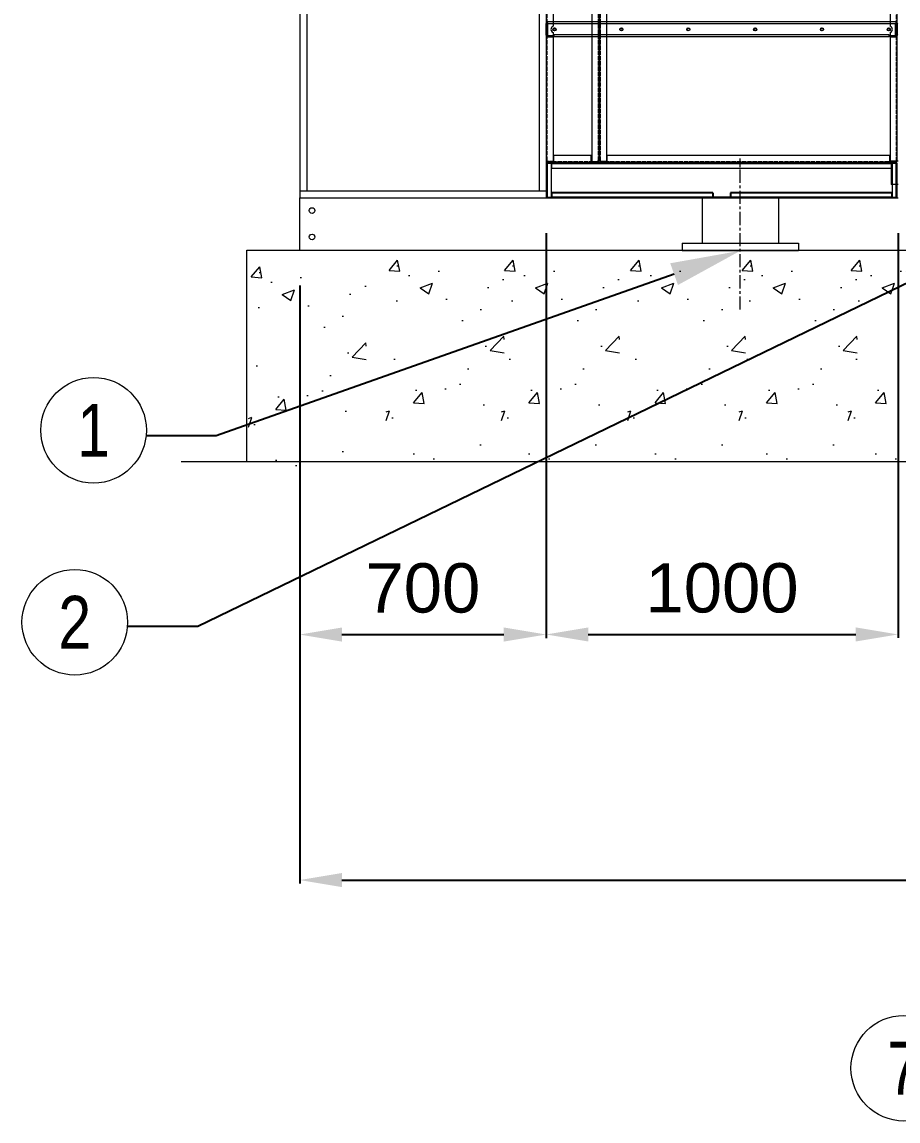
# Model space of a CAD drawing. Header units: millimetres. Extents: x -662582 to 33115, y -140469 to 24125.
# Drawn here: x 10524 to 13013, y 7188 to 10310 of the extents above; entities that cross this region are included whole.
import ezdxf
from ezdxf import colors
from ezdxf.entities.mleader import LeaderData, LeaderLine
from ezdxf.enums import TextEntityAlignment as Align
from ezdxf.math import Vec2, Vec3

# ---------------------------------------------------------------- set-up
doc = ezdxf.new("R2010")
doc.units = ezdxf.units.MM
doc.linetypes.add('CENTER', pattern=[2, 1.25, -0.25, 0.25, -0.25])
doc.linetypes.add('DASHED', pattern=[15, 12, -3])
for name, color, linetype in [('center', 1, 'CENTER'), ('냉각탑_dim', 1, 'Continuous'), ('냉각탑_text', 3, 'Continuous'), ('냉각탑_기초', 23, 'Continuous')]:
    doc.layers.add(name, color=color, linetype=linetype)
doc.styles.get("Standard").update_dxf_attribs({"font": 'arial.ttf'})
doc.dimstyles.new('1.40', dxfattribs={"dimscale": 20, "dimtxt": 1.5, "dimasz": 1, "dimexe": 0.5, "dimexo": 0.5, "dimgap": 0.5, "dimtad": 1, "dimdec": 0, "dimzin": 0, "dimdsep": 46, "dimtxsty": 'Standard', "dimcen": 0, "dimclrd": 2, "dimclre": 2, "dimclrt": 3, "dimadec": 0, "dimazin": 0, "dimtfac": 1, "dimtdec": 0, "dimtmove": 0, "dimatfit": 0, "dimfxl": 1, "dimtolj": 1, "dimtzin": 0, "dimlwd": -1, "dimlwe": -1, "dimarcsym": 0})

# ---------------------------------------------------------------- blocks, each defined once
blk = doc.blocks.new('*D446')
at = {"color": 2, "transparency": 16777216}
for p, q in [((12013.2, 9710.4), (12013.2, 8560.1)), ((11313.2, 9562.1), (11313.2, 8560.1)), ((11433.2, 8570.1), (11893.2, 8570.1))]:
    blk.add_line(p, q, dxfattribs=at)
for points in [[(11433.2, 8590.1), (11433.2, 8550.1), (11313.2, 8570.1)], [(11893.2, 8590.1), (11893.2, 8550.1), (12013.2, 8570.1)]]:
    blk.add_solid(points, dxfattribs=at)
at = {"layer": 'Defpoints', "color": 0, "transparency": 16777216}
for p in [(12013.2, 9810.4), (11313.2, 9662.1), (12013.2, 8570.1)]:
    blk.add_point(p, dxfattribs=at)
at = {"color": 3, "lineweight": 20, "transparency": 16777216, "insert": (11663.2, 8701.6), "char_height": 140, "attachment_point": 5}
blk.add_mtext('\\A1;700', dxfattribs=at)
blk = doc.blocks.new('*D447')
at = {"color": 2, "transparency": 16777216}
for p, q in [((12013.2, 9710.4), (12013.2, 8560.3)), ((13013.2, 9710.4), (13013.2, 8560.3)), ((12133.2, 8570.3), (12893.2, 8570.3))]:
    blk.add_line(p, q, dxfattribs=at)
for points in [[(12133.2, 8590.3), (12133.2, 8550.3), (12013.2, 8570.3)], [(12893.2, 8590.3), (12893.2, 8550.3), (13013.2, 8570.3)]]:
    blk.add_solid(points, dxfattribs=at)
at = {"layer": 'Defpoints', "color": 0, "transparency": 16777216}
for p in [(12013.2, 9810.4), (13013.2, 9810.4), (13013.2, 8570.3)]:
    blk.add_point(p, dxfattribs=at)
at = {"color": 3, "lineweight": 20, "transparency": 16777216, "insert": (12513.2, 8701.8), "char_height": 140, "attachment_point": 5}
blk.add_mtext('\\A1;1000', dxfattribs=at)
blk = doc.blocks.new('*D452')
at = {"color": 2, "transparency": 16777216}
for p, q in [((11313.2, 9562.1), (11313.2, 7862.6)), ((19513.2, 9562.1), (19513.2, 7862.6)), ((11433.2, 7872.6), (19393.2, 7872.6))]:
    blk.add_line(p, q, dxfattribs=at)
for points in [[(11433.2, 7892.6), (11433.2, 7852.6), (11313.2, 7872.6)], [(19393.2, 7892.6), (19393.2, 7852.6), (19513.2, 7872.6)]]:
    blk.add_solid(points, dxfattribs=at)
at = {"layer": 'Defpoints', "color": 0, "transparency": 16777216}
for p in [(11313.2, 9662.1), (19513.2, 9662.1), (19513.2, 7872.6)]:
    blk.add_point(p, dxfattribs=at)
at = {"color": 3, "lineweight": 20, "transparency": 16777216, "insert": (15413.2, 8004.1), "char_height": 140, "attachment_point": 5}
blk.add_mtext('\\A1;8200', dxfattribs=at)
blk = doc.blocks.new('485689')
at = {"color": 7, "lineweight": 13, "ltscale": 0.486}
for p, q in [((183525.3, 30767.5), (183525.3, 30864.7)), ((183528.1, 30767.5), (183528.1, 30864.7)), ((184520.5, 30864.7), (184520.5, 30767.5)), ((184523.3, 30864.7), (184523.3, 30767.5))]:
    blk.add_line(p, q, dxfattribs=at)
at = {"color": 7, "lineweight": 13, "ltscale": 0.014}
for p, q in [((183528.1, 30864.7), (183525.3, 30864.7)), ((183541.9, 30863.3), (183541.9, 30866.1)), ((184506.7, 30863.3), (184506.7, 30866.1)), ((184520.5, 30864.7), (184523.3, 30864.7)), ((183528.1, 30767.5), (183525.3, 30767.5)), ((183541.9, 30768.9), (183541.9, 30766.1)), ((184506.7, 30768.9), (184506.7, 30766.1)), ((184520.5, 30767.5), (184523.3, 30767.5))]:
    blk.add_line(p, q, dxfattribs=at)
at = {"color": 7, "lineweight": 13, "ltscale": 0.004}
for p, q in [((183526.9, 30866.1), (183527.7, 30866.1)), ((184520.9, 30866.1), (184521.7, 30866.1)), ((183527.7, 30766.1), (183526.9, 30766.1)), ((184521.7, 30766.1), (184520.9, 30766.1))]:
    blk.add_line(p, q, dxfattribs=at)
at = {"color": 7, "lineweight": 13, "ltscale": 0.007}
for p, q in [((183526.9, 30864.7), (183526.9, 30866.1)), ((183527.7, 30866.1), (183527.7, 30864.7)), ((184520.9, 30864.7), (184520.9, 30866.1)), ((184521.7, 30864.7), (184521.7, 30866.1)), ((183526.9, 30766.1), (183526.9, 30767.5)), ((183527.7, 30766.1), (183527.7, 30767.5)), ((184520.9, 30767.5), (184520.9, 30766.1)), ((184521.7, 30766.1), (184521.7, 30767.5))]:
    blk.add_line(p, q, dxfattribs=at)
at = {"color": 7, "lineweight": 13, "ltscale": 0.071}
for p, q in [((183541.9, 30866.1), (183527.7, 30866.1)), ((184520.9, 30866.1), (184506.7, 30866.1)), ((183527.7, 30766.1), (183541.9, 30766.1)), ((184506.7, 30766.1), (184520.9, 30766.1))]:
    blk.add_line(p, q, dxfattribs=at)
at = {"color": 7, "lineweight": 13, "ltscale": 0.061}
for p, q in [((183540.3, 30864.7), (183528.1, 30864.7)), ((183541.9, 30863.3), (183541.9, 30851.1)), ((184506.7, 30851.1), (184506.7, 30863.3)), ((184520.5, 30864.7), (184508.3, 30864.7)), ((183528.1, 30767.5), (183540.3, 30767.5)), ((184508.3, 30767.5), (184520.5, 30767.5))]:
    blk.add_line(p, q, dxfattribs=at)
at = {"color": 7, "lineweight": 13, "ltscale": 0.366205}
for p, q in [((183540.3, 30864.7), (183540.3, 30768.9)), ((184508.3, 30781.1), (184508.3, 30864.7))]:
    blk.add_line(p, q, dxfattribs=at)
at = {"color": 7, "lineweight": 13, "ltscale": 0.008}
for p, q in [((183540.3, 30864.5), (183541.9, 30864.5)), ((183540.3, 30863.3), (183541.9, 30863.3)), ((184506.7, 30866.1), (184506.7, 30864.5)), ((184506.7, 30864.5), (184508.3, 30864.5)), ((184506.7, 30863.3), (184508.3, 30863.3)), ((183541.9, 30768.9), (183540.3, 30768.9)), ((183541.9, 30767.7), (183540.3, 30767.7)), ((184508.3, 30768.9), (184506.7, 30768.9)), ((184508.3, 30767.7), (184506.7, 30767.7)), ((184506.7, 30766.1), (184506.7, 30767.7))]:
    blk.add_line(p, q, dxfattribs=at)
at = {"color": 7, "lineweight": 13}
for p, q in [((183541.9, 30866.1), (184506.7, 30866.1)), ((183541.9, 30863.3), (184506.7, 30863.3)), ((184506.7, 30851.1), (183541.9, 30851.1)), ((184506.7, 30768.9), (183541.9, 30768.9)), ((184506.7, 30766.1), (183541.9, 30766.1))]:
    blk.add_line(p, q, dxfattribs=at)
at = {"color": 7, "lineweight": 13, "ltscale": 0.001386}
for p, q in [((183541.9, 30866.1), (183541.9, 30865.8)), ((183541.9, 30766.1), (183541.9, 30766.4))]:
    blk.add_line(p, q, dxfattribs=at)
at = {"color": 7, "lineweight": 13, "ltscale": 0.076206}
for p, q in [((183540.3, 30782.7), (183540.3, 30767.5)), ((184508.3, 30767.5), (184508.3, 30782.7))]:
    blk.add_line(p, q, dxfattribs=at)
at = {"color": 7, "lineweight": 13, "ltscale": 0.05737}
for p, q in [((183541.9, 30780.4), (183541.9, 30768.9)), ((184506.7, 30780.4), (184506.7, 30768.9))]:
    blk.add_line(p, q, dxfattribs=at)
for p, q in [((183541.9, 30780.4), (183999.3, 30780.4)), ((183999.3, 30780.4), (183999.3, 30768.9)), ((184049.3, 30780.4), (184506.7, 30780.4)), ((184049.3, 30780.4), (184049.3, 30768.9))]:
    blk.add_line(p, q)
blk = doc.blocks.new('68679')
at = {"color": 7, "lineweight": 13, "ltscale": 0.0185}
for p, q in [((182651.6, 34840.2), (182651.6, 34855)), ((182654.8, 34840.2), (182654.8, 34855)), ((182651.6, 33867.4), (182651.6, 33882.2)), ((182654.8, 33867.4), (182654.8, 33882.2))]:
    blk.add_line(p, q, dxfattribs=at)
at = {"color": 7, "lineweight": 13, "ltscale": 0.02275}
for p, q in [((182654.8, 34837), (182654.8, 34855.2)), ((182654.8, 33867.2), (182654.8, 33885.4))]:
    blk.add_line(p, q, dxfattribs=at)
at = {"color": 7, "lineweight": 13, "ltscale": 0.042}
for p, q in [((182688.4, 34855.2), (182654.8, 34855.2)), ((182654.8, 33867.2), (182688.4, 33867.2))]:
    blk.add_line(p, q, dxfattribs=at)
at = {"color": 7, "lineweight": 13, "ltscale": 0.041987}
blk.add_line((182654.8, 34855.2), (182688.4, 34855.2), dxfattribs=at)
at = {"color": 7, "lineweight": 13, "ltscale": 0.0395}
for p, q in [((182656.8, 34860.2), (182688.4, 34860.2)), ((182688.4, 34857), (182656.8, 34857)), ((182688.4, 33865.4), (182656.8, 33865.4)), ((182656.8, 33862.2), (182688.4, 33862.2))]:
    blk.add_line(p, q, dxfattribs=at)
at = {"color": 7, "lineweight": 13, "ltscale": 0.004497}
for p, q in [((182692, 34857), (182688.4, 34857)), ((182692, 33865.4), (182688.4, 33865.4))]:
    blk.add_line(p, q, dxfattribs=at)
at = {"color": 7, "lineweight": 13, "ltscale": 0.00225}
for p, q in [((182688.4, 34857), (182688.4, 34855.2)), ((182688.4, 34855.2), (182688.4, 34857)), ((182688.4, 33867.2), (182688.4, 33865.4)), ((182688.4, 33865.4), (182688.4, 33867.2))]:
    blk.add_line(p, q, dxfattribs=at)
at = {"color": 7, "lineweight": 13}
for p, q in [((182688.4, 34855.2), (182688.4, 33867.2)), ((182693.6, 34855), (182693.6, 33867.4)), ((182651.6, 34837), (182651.6, 33885.4)), ((182651.6, 34837), (182651.6, 33885.4)), ((182656.8, 34837), (182656.8, 33885.4))]:
    blk.add_line(p, q, dxfattribs=at)
at = {"color": 7, "lineweight": 13, "ltscale": 0.0022}
for p, q in [((182691.2, 34857), (182692.6, 34858)), ((182691.2, 33865.4), (182692.6, 33864.3))]:
    blk.add_line(p, q, dxfattribs=at)
at = {"color": 7, "lineweight": 13, "ltscale": 0.004}
for p, q in [((182654.8, 34840.2), (182651.6, 34840.2)), ((182654.8, 34837), (182651.6, 34837)), ((182651.6, 33882.2), (182654.8, 33882.2))]:
    blk.add_line(p, q, dxfattribs=at)
at = {"color": 7, "lineweight": 13, "ltscale": 0.003999}
blk.add_line((182651.6, 34837), (182654.8, 34837), dxfattribs=at)
at = {"color": 7, "lineweight": 13, "ltscale": 0.003997}
blk.add_line((182654.8, 34837), (182654.8, 34840.2), dxfattribs=at)
at = {"color": 7, "lineweight": 13, "ltscale": 0.0025}
for p, q in [((182656.8, 34837), (182654.8, 34837)), ((182654.8, 33885.4), (182656.8, 33885.4))]:
    blk.add_line(p, q, dxfattribs=at)
at = {"color": 7, "lineweight": 13, "ltscale": 0.0065}
blk.add_line((182651.6, 33885.4), (182656.8, 33885.4), dxfattribs=at)
at = {"color": 7, "lineweight": 13, "ltscale": 0.004003}
blk.add_line((182654.8, 33882.2), (182654.8, 33885.4), dxfattribs=at)
at = {"color": 7, "lineweight": 13}
for centre in [(182672.6, 34836.2), (182672.6, 34646.2), (182672.6, 34456.2), (182672.6, 34266.2), (182672.6, 34076.2), (182672.6, 33886.2)]:
    blk.add_circle(centre, 3, dxfattribs=at)
for centre, radius, start, end in [((182656.8, 34855), 5.2, 90, 180), ((182656.8, 34855), 2, 90, 174.2609), ((182688.4, 34855), 5.2, 0, 90), ((182656.8, 33867.4), 5.2, 180, 270), ((182656.8, 33867.4), 2, 185.7392, 270), ((182688.4, 33867.4), 5.2, 270, 0)]:
    blk.add_arc(centre, radius, start, end, dxfattribs=at)
for points in [[(182693.6, 34855), (182693.6, 34855.3), (182693.5, 34855.6), (182693.3, 34855.9), (182692.9, 34856.3), (182692.3, 34856.7), (182692.2, 34856.8), (182692.1, 34856.9), (182692, 34857)], [(182693.6, 33867.4), (182693.6, 33867), (182693.5, 33866.7), (182693.3, 33866.4), (182692.9, 33866), (182692.3, 33865.6), (182692.2, 33865.5), (182692.1, 33865.4), (182692, 33865.4)]]:
    blk.add_open_spline(points, degree=5, knots=[0, 0, 0, 0, 0, 0, 6.191357, 6.191357, 6.191357, 7.828222, 7.828222, 7.828222, 7.828222, 7.828222, 7.828222], dxfattribs=at)
blk = doc.blocks.new('568596')
at = {"color": 7, "lineweight": 13, "ltscale": 0.00166}
for p, q in [((169550.9, 17462.9), (169549.9, 17462.9)), ((169550.9, 16620.9), (169549.9, 16620.9))]:
    blk.add_line(p, q, dxfattribs=at)
at = {"color": 7, "lineweight": 13, "ltscale": 0.0015}
for p, q in [((169549.9, 17462.9), (169549.9, 17462)), ((169549.9, 16621.8), (169549.9, 16620.9))]:
    blk.add_line(p, q, dxfattribs=at)
at = {"color": 7, "lineweight": 13}
for p, q in [((169549.9, 17462.9), (169549.9, 16621.8)), ((169549.9, 17462), (169549.9, 17436.4)), ((173046.2, 17464.9), (169551.6, 17464.9)), ((169551.6, 16618.9), (173046.2, 16618.9))]:
    blk.add_line(p, q, dxfattribs=at)
at = {"color": 7, "linetype": 'DASHED', "lineweight": 13, "ltscale": 0.003333}
for p, q in [((169551.9, 17462), (169549.9, 17462)), ((169644.9, 17464.9), (169644.9, 17462.9)), ((169650.9, 17464.9), (169650.9, 17462.9)), ((169844.9, 17464.9), (169844.9, 17462.9)), ((169850.9, 17464.9), (169850.9, 17462.9)), ((169549.9, 17445.4), (169551.9, 17445.4)), ((169549.9, 17442.9), (169551.9, 17442.9)), ((169549.9, 17436.4), (169551.9, 17436.4)), ((169549.9, 17407.4), (169551.9, 17407.4)), ((169549.9, 17398.4), (169551.9, 17398.4)), ((169549.9, 17217.4), (169551.9, 17217.4)), ((169549.9, 17208.4), (169551.9, 17208.4)), ((169549.9, 17027.4), (169551.9, 17027.4)), ((169549.9, 17018.4), (169551.9, 17018.4)), ((169549.9, 16837.4), (169551.9, 16837.4)), ((169549.9, 16828.4), (169551.9, 16828.4)), ((169549.9, 16647.4), (169551.9, 16647.4)), ((169549.9, 16640.9), (169551.9, 16640.9)), ((169549.9, 16638.4), (169551.9, 16638.4)), ((169551.9, 16621.8), (169549.9, 16621.8)), ((169644.9, 16620.9), (169644.9, 16618.9)), ((169650.9, 16620.9), (169650.9, 16618.9)), ((169844.9, 16620.9), (169844.9, 16618.9)), ((169850.9, 16620.9), (169850.9, 16618.9))]:
    blk.add_line(p, q, dxfattribs=at)
at = {"color": 7, "lineweight": 13, "ltscale": 0.001174}
for p, q in [((169550.9, 17462.9), (169551.6, 17462.9)), ((169550.9, 16620.9), (169551.6, 16620.9))]:
    blk.add_line(p, q, dxfattribs=at)
at = {"color": 7, "lineweight": 13, "ltscale": 0.002252}
for p, q in [((169551.6, 17464.9), (169551.6, 17463.6)), ((169551.6, 16618.9), (169551.6, 16620.3))]:
    blk.add_line(p, q, dxfattribs=at)
at = {"color": 7, "lineweight": 13, "ltscale": 0.002009}
for p, q in [((169551.6, 17462.4), (169551.6, 17463.6)), ((169551.6, 16621.5), (169551.6, 16620.3))]:
    blk.add_line(p, q, dxfattribs=at)
at = {"color": 7, "linetype": 'DASHED', "lineweight": 13}
for p, q in [((173046.2, 17462.9), (169551.6, 17462.9)), ((169551.9, 17464.9), (169551.9, 16621.8)), ((169551.9, 17462), (169551.9, 17436.4)), ((169551.6, 16620.9), (173046.2, 16620.9))]:
    blk.add_line(p, q, dxfattribs=at)
at = {"color": 7, "linetype": 'DASHED', "lineweight": 13, "ltscale": 0.001183}
for p, q in [((169551.6, 17462.9), (169552.3, 17462.9)), ((169551.6, 16620.9), (169552.3, 16620.9))]:
    blk.add_line(p, q, dxfattribs=at)
at = {"color": 7, "linetype": 'DASHED', "lineweight": 13, "ltscale": 0.001406}
for p, q in [((169551.6, 17462.4), (169551.6, 17461.5)), ((169551.6, 16621.5), (169551.6, 16622.3))]:
    blk.add_line(p, q, dxfattribs=at)
at = {"color": 7, "linetype": 'DASHED', "lineweight": 13, "ltscale": 0.027667}
for p, q in [((169551.6, 17444.9), (169551.6, 17461.5)), ((169551.6, 16622.3), (169551.6, 16638.9))]:
    blk.add_line(p, q, dxfattribs=at)
at = {"color": 7, "linetype": 'DASHED', "lineweight": 13, "ltscale": 0.0015}
for p, q in [((169551.9, 17462.9), (169551.9, 17462)), ((169551.9, 16621.8), (169551.9, 16620.9))]:
    blk.add_line(p, q, dxfattribs=at)
at = {"color": 7, "lineweight": 13, "ltscale": 0.058667}
for p, q in [((173046.2, 17444.9), (169551.6, 17444.9)), ((169553.3, 17442.9), (169569.9, 17442.9)), ((169569.9, 17444.9), (169569.9, 16640.9)), ((169917.7, 16638.9), (169551.6, 16638.9)), ((169569.9, 16640.9), (169551.9, 16640.9)), ((169999.2, 16638.9), (169936.1, 16638.9))]:
    blk.add_line(p, q, dxfattribs=at)
at = {"color": 7, "linetype": 'DASHED', "lineweight": 13, "ltscale": 0.002333}
blk.add_line((169551.9, 17442.9), (169553.3, 17442.9), dxfattribs=at)
at = {"color": 7, "lineweight": 13, "ltscale": 0.058667}
for centre in [(169926.9, 17402.9), (169926.9, 16642.9)]:
    blk.add_circle(centre, 4.5, dxfattribs=at)
at = {"color": 7, "lineweight": 13}
for centre in [(169926.9, 17212.9), (169926.9, 17022.9), (169926.9, 16832.9)]:
    blk.add_circle(centre, 4.5, dxfattribs=at)
at = {"color": 7, "lineweight": 13, "ltscale": 0.058667}
blk.add_arc((169926.9, 16642.9), 10, 203.5779, 336.4221, dxfattribs=at)
at = {"color": 7, "lineweight": 13}
for points in [[(169553.3, 17461.5), (169552.8, 17461.8), (169552.3, 17462.1), (169551.8, 17462.4), (169551.3, 17462.6), (169550.9, 17462.9)], [(169553.3, 17461.5), (169553, 17462), (169552.6, 17462.4), (169552.3, 17462.8), (169552, 17463.2), (169551.6, 17463.6)], [(169553.3, 16622.3), (169552.8, 16622.1), (169552.3, 16621.8), (169551.8, 16621.5), (169551.3, 16621.2), (169550.9, 16620.9)], [(169553.3, 16622.3), (169553, 16621.9), (169552.6, 16621.5), (169552.3, 16621), (169552, 16620.6), (169551.6, 16620.3)]]:
    blk.add_open_spline(points, degree=5, dxfattribs=at)
at = {"color": 7, "linetype": 'DASHED', "lineweight": 13}
for points in [[(169553.3, 17461.5), (169553, 17461.7), (169552.6, 17461.9), (169552.3, 17462.1), (169551.9, 17462.2), (169551.6, 17462.4)], [(169553.3, 17461.5), (169553.1, 17461.8), (169552.9, 17462.1), (169552.7, 17462.4), (169552.5, 17462.6), (169552.3, 17462.9)], [(169553.3, 16622.3), (169553, 16622.1), (169552.6, 16622), (169552.3, 16621.8), (169551.9, 16621.6), (169551.6, 16621.5)], [(169553.3, 16622.3), (169553.1, 16622), (169552.9, 16621.8), (169552.7, 16621.5), (169552.5, 16621.2), (169552.3, 16620.9)]]:
    blk.add_open_spline(points, degree=5, dxfattribs=at)
blk = doc.blocks.new('1')
at = {"lineweight": 20}
for p, q in [((11313.2, 13410.4), (11313.2, 9810.4)), ((12013.2, 13410.4), (12013.2, 9810.4)), ((11333.2, 13390.4), (11333.2, 9830.4)), ((11313.2, 9830.4), (12013.2, 9830.4)), ((11313.2, 9810.4), (12013.2, 9810.4)), ((12013.2, 9810.4), (13013.2, 9810.4)), ((11313.2, 9662.1), (19513.2, 9662.1))]:
    blk.add_line(p, q, dxfattribs=at)
at = {"color": 7, "lineweight": 20}
for p, q in [((12013.2, 13408.7), (12013.2, 9914.1)), ((12163.2, 13408.7), (12163.2, 9914.1)), ((11993.2, 13390.4), (11993.2, 9830.4)), ((12016.1, 9912.4), (12161.2, 9912.4)), ((12994, 9914.6), (12994, 9848.3)), ((12457, 9810.4), (12457, 9682.4)), ((12673.3, 9810.4), (12673.3, 9682.4)), ((12400.1, 9682.4), (12730.1, 9682.4)), ((12400.1, 9682.4), (12400.1, 9660.4)), ((12730.1, 9682.4), (12730.1, 9660.4)), ((12730.1, 9660.4), (12400.1, 9660.4))]:
    blk.add_line(p, q, dxfattribs=at)
at = {"color": 7, "linetype": 'DASHED', "lineweight": 20}
for p, q in [((12015.2, 13408.7), (12015.2, 9914.1)), ((12161.2, 13408.7), (12161.2, 9914.1)), ((12016.1, 9914.4), (12163.2, 9914.4))]:
    blk.add_line(p, q, dxfattribs=at)
at = {"color": 7, "lineweight": 20, "ltscale": 0.058667}
for p, q in [((12143.2, 13408.7), (12143.2, 9914.1)), ((12033.2, 13361.3), (12033.2, 10298.6)), ((12033.2, 10280.3), (12033.2, 9914.1)), ((12035.2, 9932.4), (12141.2, 9932.4)), ((12035.2, 9915.8), (12035.2, 9932.4)), ((12141.2, 9912.4), (12141.2, 9932.4))]:
    blk.add_line(p, q, dxfattribs=at)
at = {"color": 7, "linetype": 'DASHED', "lineweight": 20, "ltscale": 0.003333}
for p, q in [((12013.2, 10213.4), (12015.2, 10213.4)), ((12013.2, 10207.4), (12015.2, 10207.4)), ((12013.2, 10013.4), (12015.2, 10013.4)), ((12013.2, 10007.4), (12015.2, 10007.4)), ((12163.2, 10013.4), (12161.2, 10013.4)), ((12016.1, 9914.4), (12016.1, 9912.4)), ((12032.7, 9912.4), (12032.7, 9914.4)), ((12035.2, 9912.4), (12035.2, 9914.4)), ((12041.7, 9912.4), (12041.7, 9914.4)), ((12143.7, 9912.4), (12143.7, 9914.4)), ((12160.3, 9914.4), (12160.3, 9912.4))]:
    blk.add_line(p, q, dxfattribs=at)
at = {"color": 7, "lineweight": 20, "ltscale": 0.002252}
for p, q in [((12013.2, 9914.1), (12014.6, 9914.1)), ((12163.2, 9914.1), (12161.9, 9914.1))]:
    blk.add_line(p, q, dxfattribs=at)
at = {"color": 7, "lineweight": 20, "ltscale": 0.002009}
for p, q in [((12015.8, 9914.1), (12014.6, 9914.1)), ((12160.7, 9914.1), (12161.9, 9914.1))]:
    blk.add_line(p, q, dxfattribs=at)
at = {"color": 7, "linetype": 'DASHED', "lineweight": 20, "ltscale": 0.001183}
for p, q in [((12015.2, 9914.1), (12015.2, 9914.8)), ((12161.2, 9914.1), (12161.2, 9914.8))]:
    blk.add_line(p, q, dxfattribs=at)
at = {"color": 7, "linetype": 'DASHED', "lineweight": 20, "ltscale": 0.0015}
for p, q in [((12015.2, 9914.4), (12016.1, 9914.4)), ((12161.2, 9914.4), (12160.3, 9914.4))]:
    blk.add_line(p, q, dxfattribs=at)
at = {"color": 7, "lineweight": 20, "ltscale": 0.001174}
for p, q in [((12015.2, 9913.4), (12015.2, 9914.1)), ((12161.2, 9913.4), (12161.2, 9914.1))]:
    blk.add_line(p, q, dxfattribs=at)
at = {"color": 7, "lineweight": 20, "ltscale": 0.00166}
for p, q in [((12015.2, 9913.4), (12015.2, 9912.4)), ((12161.2, 9913.4), (12161.2, 9912.4))]:
    blk.add_line(p, q, dxfattribs=at)
at = {"color": 7, "lineweight": 20, "ltscale": 0.0015}
for p, q in [((12015.2, 9912.4), (12016.1, 9912.4)), ((12161.2, 9912.4), (12160.3, 9912.4))]:
    blk.add_line(p, q, dxfattribs=at)
at = {"color": 7, "linetype": 'DASHED', "lineweight": 20, "ltscale": 0.001406}
for p, q in [((12015.8, 9914.1), (12016.6, 9914.1)), ((12160.7, 9914.1), (12159.8, 9914.1))]:
    blk.add_line(p, q, dxfattribs=at)
at = {"color": 7, "linetype": 'DASHED', "lineweight": 20, "ltscale": 0.027667}
for p, q in [((12033.2, 9914.1), (12016.6, 9914.1)), ((12143.2, 9914.1), (12159.8, 9914.1))]:
    blk.add_line(p, q, dxfattribs=at)
at = {"color": 7, "linetype": 'DASHED', "lineweight": 20, "ltscale": 0.002333}
blk.add_line((12035.2, 9914.4), (12035.2, 9915.8), dxfattribs=at)
at = {"color": 7, "lineweight": 20, "ltscale": 0.479992}
for p, q in [((13013.2, 9914.6), (12994, 9914.6)), ((13013.2, 9848.3), (12994, 9848.3))]:
    blk.add_line(p, q, dxfattribs=at)
at = {"color": 0, "lineweight": 20}
blk.add_line((11313.2, 9662.1), (11313.2, 9810.4), dxfattribs=at)
at = {"color": 7, "lineweight": 20, "ltscale": 0.058667}
blk.add_circle((12037.2, 10289.4), 4.5, dxfattribs=at)
at = {"lineweight": 20}
for centre in [(11348.2, 9774.6), (11348.2, 9699.6)]:
    blk.add_circle(centre, 8, dxfattribs=at)
at = {"color": 7, "lineweight": 20, "ltscale": 0.058667}
blk.add_arc((12037.2, 10289.4), 10, 113.5779, 246.4221, dxfattribs=at)
at = {"color": 7, "lineweight": 20}
for points in [[(12016.6, 9915.8), (12016.2, 9915.5), (12015.7, 9915.2), (12015.3, 9914.8), (12014.9, 9914.5), (12014.6, 9914.1)], [(12016.6, 9915.8), (12016.3, 9915.3), (12016.1, 9914.8), (12015.8, 9914.3), (12015.5, 9913.8), (12015.2, 9913.4)], [(12159.8, 9915.8), (12160.3, 9915.5), (12160.7, 9915.2), (12161.1, 9914.8), (12161.5, 9914.5), (12161.9, 9914.1)], [(12159.8, 9915.8), (12160.1, 9915.3), (12160.4, 9914.8), (12160.6, 9914.3), (12160.9, 9913.8), (12161.2, 9913.4)]]:
    blk.add_open_spline(points, degree=5, dxfattribs=at)
at = {"color": 7, "linetype": 'DASHED', "lineweight": 20}
for points in [[(12016.6, 9915.8), (12016.3, 9915.6), (12016.1, 9915.4), (12015.8, 9915.2), (12015.5, 9915), (12015.2, 9914.8)], [(12016.6, 9915.8), (12016.4, 9915.5), (12016.3, 9915.2), (12016.1, 9914.8), (12015.9, 9914.5), (12015.8, 9914.1)], [(12159.8, 9915.8), (12160, 9915.5), (12160.2, 9915.2), (12160.4, 9914.8), (12160.5, 9914.5), (12160.7, 9914.1)], [(12159.8, 9915.8), (12160.1, 9915.6), (12160.4, 9915.4), (12160.7, 9915.2), (12160.9, 9915), (12161.2, 9914.8)]]:
    blk.add_open_spline(points, degree=5, dxfattribs=at)
at = {"lineweight": 20, "ltscale": 7.5, "rotation": 90}
blk.add_blockref('568596', (29630.1, -159637.5), dxfattribs=at)
at = {"lineweight": 20, "ltscale": 7.5, "xscale": -1, "rotation": 270}
blk.add_blockref('68679', (-21848.9, -172383.2), dxfattribs=at)
at = {"lineweight": 20, "ltscale": 7.5, "xscale": -1}
blk.add_blockref('485689', (196536.5, -20955.7), dxfattribs=at)

msp = doc.modelspace()

# ---------------------------------------------------------------- hatches: boundary and pattern name
at = {"layer": '냉각탑_기초', "lineweight": 20, "ltscale": 30}
h = msp.add_hatch(dxfattribs=at)
h.set_pattern_fill('AR-CONC', color=256, scale=50, style=0)
h.set_pattern_definition([(50, (-3034.32, -6879.23), (358.63, -31.376), [37.5, -412.5]), (355, (-3034.32, -6879.23), (-69.3757, 376.096), [30, -330]), (100.4514, (-3004.44, -6881.85), (289.2547, 344.72), [31.87, -350.571]), (46.1842, (-3034.32, -6779.23), (533.6205, -82.7595), [56.25, -618.75]), (96.6356, (-2989.85, -6786.13), (467.331, 487.059), [47.805, -525.856]), (351.1842, (-3034.3, -6779.23), (467.331, 487.059), [45, -495]), (21, (-2984.32, -6804.23), (298.4535, -201.3094), [37.5, -412.5]), (326, (-2984.32, -6804.23), (121.6577, 362.575), [30, -330]), (71.4514, (-2959.45, -6821), (420.1113, 161.265), [31.87, -350.571]), (37.5, (-3034.32, -6879.23), (6.0799, 166.4469), [0, -326, 0, -335, 0, -331.25]), (7.5, (-3034.32, -6879.23), (131.5348, 197.2059), [0, -191, 0, -318.5, 0, -126.25]), (327.5, (-3145.82, -6879.23), (266.9112, -11.2774), [0, -125, 0, -390, 0, -517.5]), (317.5, (-3195.82, -6879.23), (291.593, 50.0525), [0, -162.5, 0, -259, 0, -367.5])])
h.paths.add_polyline_path([(11894.2, 9662.1), (11559.2, 9662.1), (11559.2, 9062.1), (11894.2, 9062.1)])
h = msp.add_hatch(dxfattribs=at)
h.set_pattern_fill('AR-CONC', color=256, scale=50, style=0)
h.set_pattern_definition([(50, (-2706.5, -6879.23), (358.63, -31.376), [37.5, -412.5]), (355, (-2706.5, -6879.23), (-69.3757, 376.096), [30, -330]), (100.4514, (-2676.62, -6881.85), (289.2547, 344.72), [31.87, -350.571]), (46.1842, (-2706.5, -6779.23), (533.6205, -82.7595), [56.25, -618.75]), (96.6356, (-2662.04, -6786.13), (467.331, 487.059), [47.805, -525.856]), (351.1842, (-2706.5, -6779.23), (467.331, 487.059), [45, -495]), (21, (-2656.5, -6804.23), (298.4535, -201.3094), [37.5, -412.5]), (326, (-2656.5, -6804.23), (121.6577, 362.575), [30, -330]), (71.4514, (-2631.64, -6821), (420.1113, 161.265), [31.87, -350.571]), (37.5, (-2706.51, -6879.23), (6.0799, 166.4469), [0, -326, 0, -335, 0, -331.25]), (7.5, (-2706.5, -6879.23), (131.5348, 197.2059), [0, -191, 0, -318.5, 0, -126.25]), (327.5, (-2818.01, -6879.23), (266.9112, -11.2774), [0, -125, 0, -390, 0, -517.5]), (317.5, (-2868, -6879.23), (291.593, 50.0525), [0, -162.5, 0, -259, 0, -367.5])])
h.paths.add_polyline_path([(12222, 9662.1), (11887, 9662.1), (11887, 9062.1), (12222, 9062.1)])
h = msp.add_hatch(dxfattribs=at)
h.set_pattern_fill('AR-CONC', color=256, scale=50, style=0)
h.set_pattern_definition([(50, (-2348.34, -6879.23), (358.63, -31.376), [37.5, -412.5]), (355, (-2348.34, -6879.23), (-69.3757, 376.096), [30, -330]), (100.4514, (-2318.46, -6881.85), (289.2547, 344.72), [31.87, -350.571]), (46.1842, (-2348.34, -6779.23), (533.6205, -82.7595), [56.25, -618.75]), (96.6356, (-2303.9, -6786.13), (467.331, 487.059), [47.805, -525.856]), (351.1842, (-2348.34, -6779.23), (467.331, 487.059), [45, -495]), (21, (-2298.34, -6804.23), (298.4535, -201.3094), [37.5, -412.5]), (326, (-2298.34, -6804.23), (121.6577, 362.575), [30, -330]), (71.4514, (-2273.47, -6821), (420.1113, 161.265), [31.87, -350.571]), (37.5, (-2348.34, -6879.23), (6.0799, 166.4469), [0, -326, 0, -335, 0, -331.25]), (7.5, (-2348.34, -6879.23), (131.5348, 197.2059), [0, -191, 0, -318.5, 0, -126.25]), (327.5, (-2459.84, -6879.23), (266.9112, -11.2774), [0, -125, 0, -390, 0, -517.5]), (317.5, (-2509.84, -6879.23), (291.593, 50.0525), [0, -162.5, 0, -259, 0, -367.5])])
h.paths.add_polyline_path([(12580.2, 9662.1), (12245.2, 9662.1), (12245.2, 9062.1), (12580.2, 9062.1)])
h = msp.add_hatch(dxfattribs=at)
h.set_pattern_fill('AR-CONC', color=256, scale=50, style=0)
h.set_pattern_definition([(50, (-2031.22, -6879.23), (358.63, -31.376), [37.5, -412.5]), (355, (-2031.22, -6879.23), (-69.3757, 376.096), [30, -330]), (100.4514, (-2001.34, -6881.85), (289.2547, 344.72), [31.87, -350.571]), (46.1842, (-2031.22, -6779.23), (533.6205, -82.7595), [56.25, -618.75]), (96.6356, (-1986.76, -6786.13), (467.331, 487.059), [47.805, -525.856]), (351.1842, (-2031.2, -6779.23), (467.331, 487.059), [45, -495]), (21, (-1981.22, -6804.23), (298.4535, -201.3094), [37.5, -412.5]), (326, (-1981.22, -6804.23), (121.6577, 362.575), [30, -330]), (71.4514, (-1956.35, -6821), (420.1113, 161.265), [31.87, -350.571]), (37.5, (-2031.22, -6879.23), (6.0799, 166.4469), [0, -326, 0, -335, 0, -331.25]), (7.5, (-2031.22, -6879.23), (131.5348, 197.2059), [0, -191, 0, -318.5, 0, -126.25]), (327.5, (-2142.72, -6879.23), (266.9112, -11.2774), [0, -125, 0, -390, 0, -517.5]), (317.5, (-2192.72, -6879.23), (291.593, 50.0525), [0, -162.5, 0, -259, 0, -367.5])])
h.paths.add_polyline_path([(12897.3, 9662.1), (12562.3, 9662.1), (12562.3, 9062.1), (12897.3, 9062.1)])
h = msp.add_hatch(dxfattribs=at)
h.set_pattern_fill('AR-CONC', color=256, scale=50, style=0)
h.set_pattern_definition([(50, (-1721.56, -6879.23), (358.63, -31.376), [37.5, -412.5]), (355, (-1721.56, -6879.23), (-69.3757, 376.096), [30, -330]), (100.4514, (-1691.68, -6881.85), (289.2547, 344.72), [31.87, -350.571]), (46.1842, (-1721.56, -6779.23), (533.6205, -82.7595), [56.25, -618.75]), (96.6356, (-1677.1, -6786.13), (467.331, 487.059), [47.805, -525.856]), (351.1842, (-1721.56, -6779.23), (467.331, 487.059), [45, -495]), (21, (-1671.56, -6804.23), (298.4535, -201.3094), [37.5, -412.5]), (326, (-1671.56, -6804.23), (121.6577, 362.575), [30, -330]), (71.4514, (-1646.7, -6821), (420.1113, 161.265), [31.87, -350.571]), (37.5, (-1721.56, -6879.23), (6.0799, 166.4469), [0, -326, 0, -335, 0, -331.25]), (7.5, (-1721.56, -6879.23), (131.5348, 197.2059), [0, -191, 0, -318.5, 0, -126.25]), (327.5, (-1833.06, -6879.23), (266.9112, -11.2774), [0, -125, 0, -390, 0, -517.5]), (317.5, (-1883.06, -6879.23), (291.593, 50.0525), [0, -162.5, 0, -259, 0, -367.5])])
h.paths.add_polyline_path([(13207, 9662.1), (12872, 9662.1), (12872, 9062.1), (13207, 9062.1)])
h = msp.add_hatch(dxfattribs=at)
h.set_pattern_fill('AR-CONC', color=256, scale=50, style=0)
h.set_pattern_definition([(50, (-3426, -6898.1), (358.63, -31.376), [37.5, -412.5]), (355, (-3426, -6898.1), (-69.3757, 376.096), [30, -330]), (100.4514, (-3396.13, -6900.72), (289.2547, 344.72), [31.87, -350.571]), (46.1842, (-3426, -6798.1), (533.6205, -82.7595), [56.25, -618.75]), (96.6356, (-3381.54, -6805), (467.331, 487.059), [47.805, -525.856]), (351.1842, (-3426, -6798.1), (467.331, 487.059), [45, -495]), (21, (-3376, -6823.1), (298.4535, -201.3094), [37.5, -412.5]), (326, (-3376, -6823.1), (121.6577, 362.575), [30, -330]), (71.4514, (-3351.14, -6839.88), (420.1113, 161.265), [31.87, -350.571]), (37.5, (-3426.01, -6898.1), (6.0799, 166.4469), [0, -326, 0, -335, 0, -331.25]), (7.5, (-3426.01, -6898.1), (131.5348, 197.2059), [0, -191, 0, -318.5, 0, -126.25]), (327.5, (-3537.51, -6898.1), (266.9112, -11.2774), [0, -125, 0, -390, 0, -517.5]), (317.5, (-3587.51, -6898.1), (291.593, 50.0525), [0, -162.5, 0, -259, 0, -367.5])])
h.paths.add_polyline_path([(11502.5, 9643.2), (11167.5, 9643.2), (11167.5, 9043.2), (11502.5, 9043.2)])

# ---------------------------------------------------------------- linework, layer by layer
at = {"layer": 'center', "lineweight": 20, "ltscale": 30}
msp.add_line((12565.1, 9493.4), (12565.1, 9922.4), dxfattribs=at)
at = {"layer": '냉각탑_dim', "linetype": 'ByBlock', "lineweight": 20}
for centre in [(10727.6, 9150.4), (10674.1, 8605), (13029.6, 7338)]:
    msp.add_circle(centre, 150, dxfattribs=at)
at = {"layer": '냉각탑_기초', "lineweight": 20, "ltscale": 30}
for p, q in [((11163.2, 9062.1), (11163.2, 9662.1)), ((11163.2, 9662.1), (19663.2, 9662.1)), ((10976.7, 9062.1), (20106.8, 9062.1))]:
    msp.add_line(p, q, dxfattribs=at)

# ---------------------------------------------------------------- block references
msp.add_blockref('1', (0, 0))

# ---------------------------------------------------------------- texts
at = {"layer": '냉각탑_text', "lineweight": 20, "width": 0.8}
for s, p in [('1', (10727.6, 9150.4)), ('2', (10674.1, 8605)), ('7', (13029.6, 7338))]:
    msp.add_text(s, height=150, dxfattribs=at).set_placement(p, align=Align.MIDDLE_CENTER)

# ---------------------------------------------------------------- dimensions: what is measured, and where the dimension line sits
at = {"lineweight": 20}
for base, p1, p2, picture, middle in [((12013.2, 8570.1), (11313.2, 9662.1), (12013.2, 9810.4), '*D446', (11663.2, 8701.6)), ((13013.2, 8570.3), (12013.2, 9810.4), (13013.2, 9810.4), '*D447', (12513.2, 8701.8)), ((19513.2, 7872.6), (11313.2, 9662.1), (19513.2, 9662.1), '*D452', (15413.2, 8004.1))]:
    dim = msp.add_linear_dim(base=base, p1=p1, p2=p2, dimstyle='1.40', override={"dimtxt": 7, "dimasz": 6, "dimexo": 5, "dimgap": 3}, dxfattribs=at)
    dim.commit()
    dim.dimension.update_dxf_attribs({"geometry": picture, "text_midpoint": middle})

# ---------------------------------------------------------------- leaders
at = {"layer": '냉각탑_dim', "lineweight": 20}
ml = msp.add_multileader_mtext('Standard', dxfattribs=at)
ml.set_content('')
ml.set_leader_properties(color=256)
ml.build(insert=Vec2(0, 0))
ml.multileader.update_dxf_attribs({"text_right_attachment_type": 6, "dogleg_length": 5, "arrow_head_size": 199.5, "scale": 30})
ctx = ml.context
ctx.base_point, ctx.scale, ctx.char_height, ctx.arrow_head_size, ctx.landing_gap_size, ctx.plane_origin = Vec3(10824, 8593.1), 30, 7.18, 199.5, 3.59, Vec3(13358.4, 8163.5)
ctx.right_attachment, ctx.text_align_type = 6, 2
notes = []
notes.append((ctx, [(0, (1, 1, 0), (11023.5, 8593.1), (-1, 0), 199.5, [(0, [(13228.4, 9660.4)], 0, [])])]))
ctx.mtext, ml.multileader.dxf.content_type = None, 0
ml = msp.add_multileader_mtext('Standard', dxfattribs=at)
ml.set_content('')
ml.set_leader_properties(color=256)
ml.build(insert=Vec2(0, 0))
ml.multileader.update_dxf_attribs({"text_right_attachment_type": 6, "dogleg_length": 5, "arrow_head_size": 199.5, "scale": 30})
ctx = ml.context
ctx.base_point, ctx.scale, ctx.char_height, ctx.arrow_head_size, ctx.landing_gap_size, ctx.plane_origin = Vec3(10876.8, 9134.9), 30, 7.18, 199.5, 3.59, Vec3(12695.2, 8163.5)
ctx.right_attachment, ctx.text_align_type = 6, 2
notes.append((ctx, [(0, (1, 1, 0), (11076.3, 9134.9), (-1, 0), 199.5, [(0, [(12565.1, 9660.4)], 0, [])])]))
ctx.mtext, ml.multileader.dxf.content_type = None, 0
for ctx, leaders in notes:
    for number, flags, end, landing, length, lines in leaders:
        leader = LeaderData()
        leader.index, (leader.has_last_leader_line, leader.has_dogleg_vector, leader.attachment_direction) = number, flags
        leader.last_leader_point, leader.dogleg_vector, leader.dogleg_length = Vec3(end), Vec3(landing), length
        for number, points, colour, breaks in lines:
            line = LeaderLine()
            line.index, line.vertices, line.color, line.breaks = number, Vec3.list(points), colors.encode_raw_color(colour), breaks
            leader.lines.append(line)
        ctx.leaders.append(leader)

doc.saveas('drawing.dxf')
